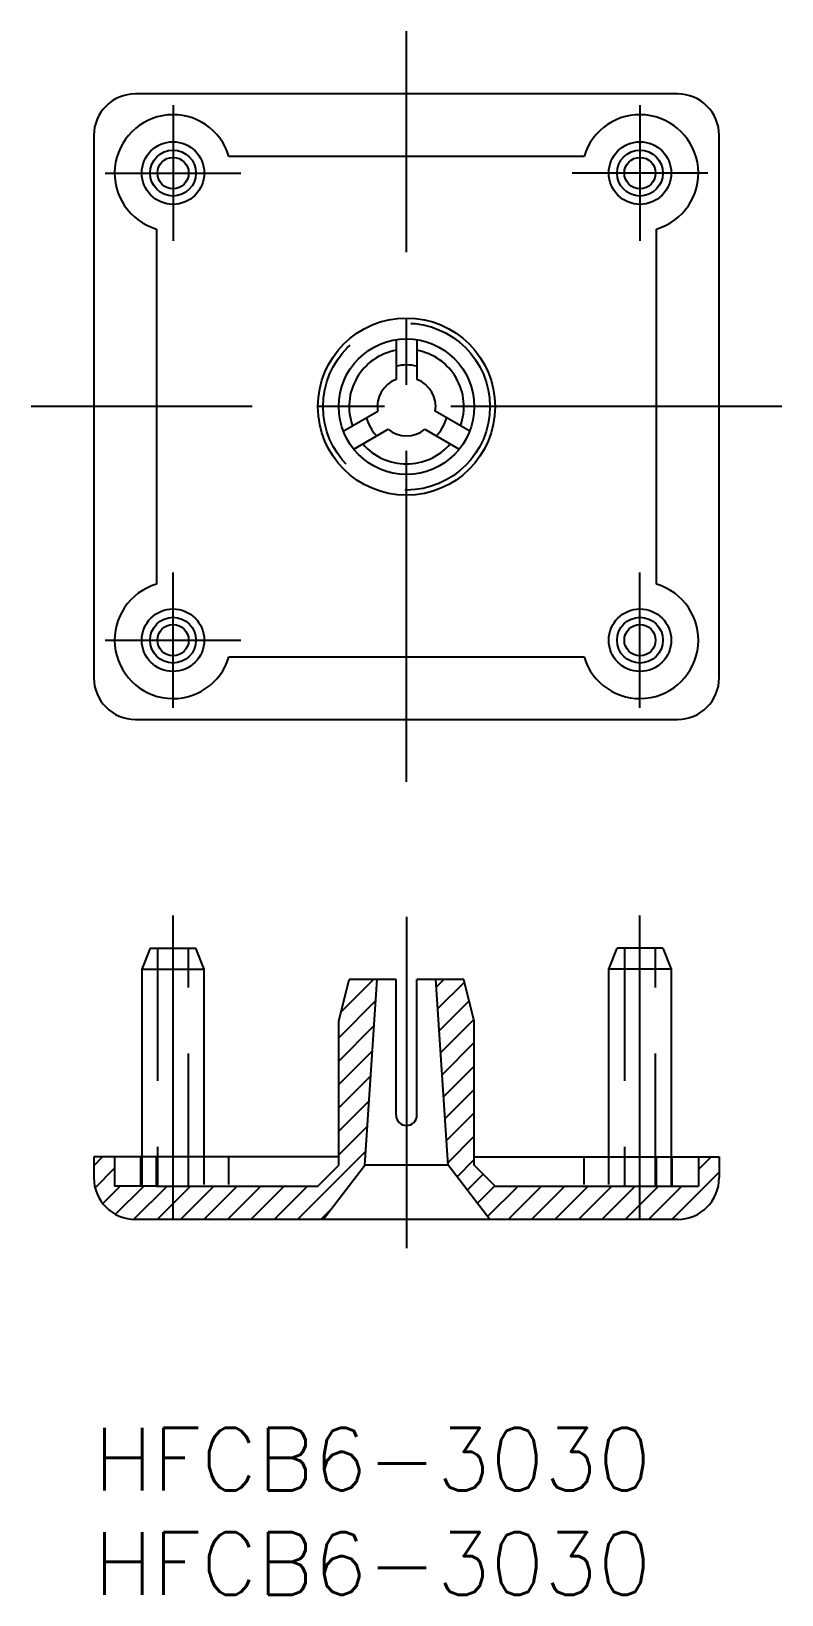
# Model space of a CAD drawing. Extents: x -3 to 33, y -8 to 67.
import ezdxf

# ---------------------------------------------------------------- set-up
doc = ezdxf.new("R2010")
doc.units = 0
doc.header["$LTSCALE"] = 0.5
doc.linetypes.add('CENTER', pattern=[50.8, 31.75, -6.35, 6.35, -6.35])
doc.linetypes.add('DASHED', pattern=[19.05, 12.7, -6.35])
doc.layers.get('0').update_dxf_attribs({"linetype": 'CONTINUOUS'})
for name, color, linetype in [('MSM_CENTER', 1, 'CENTER'), ('MSM_CONTINUOUS', 7, 'CONTINUOUS'), ('MSM_DASHED', 4, 'DASHED'), ('MSM_NARROW', 5, 'CONTINUOUS'), ('MSM_PART_NUMBER', 7, 'CONTINUOUS')]:
    doc.layers.add(name, color=color, linetype=linetype)
doc.styles.get("Standard").update_dxf_attribs({"font": 'txt.shx', "height": 3, "bigfont": 'bigfont.shx'})

# ---------------------------------------------------------------- blocks, each defined once
blk = doc.blocks.new('*U3')
at = {"layer": 'MSM_PART_NUMBER'}
blk.add_text('HFCB6-3030', height=3, dxfattribs=at).set_placement((0, -3))
blk = doc.blocks.new('*U4')
at = {"layer": 'MSM_PART_NUMBER'}
blk.add_text('HFCB6-3030', height=3, dxfattribs=at).set_placement((0, -8))
blk = doc.blocks.new('*X5')
at = {"color": 0}
for p, q in [((11.861, 19.946), (13.416, 21.5)), ((12.236, 21.443), (12.293, 21.5)), ((16.424, 21.141), (16.783, 21.5)), ((16.495, 20.089), (17.781, 21.375)), ((11.75, 18.712), (13.532, 20.494)), ((16.566, 19.038), (18.006, 20.477)), ((16.637, 17.986), (18.23, 19.579)), ((11.75, 17.589), (13.451, 19.29)), ((11.75, 16.467), (13.37, 18.087)), ((16.708, 16.934), (18.25, 18.477)), ((16.779, 15.883), (18.25, 17.354)), ((11.75, 15.344), (13.289, 16.883)), ((16.85, 14.831), (18.25, 16.232)), ((11.75, 14.222), (13.208, 15.679)), ((16.92, 13.78), (18.25, 15.109)), ((11.75, 13.099), (13.126, 14.476)), ((16.991, 12.728), (18.25, 13.987)), ((0, 12.575), (0.425, 13)), ((9.773, 10), (13.045, 13.272)), ((17.429, 12.043), (18.25, 12.864)), ((29, 12.389), (29.611, 13)), ((0.06, 11.512), (1, 12.452)), ((17.917, 11.408), (18.679, 12.171)), ((27.734, 10), (30, 12.266)), ((0.431, 10.76), (1.27, 11.6)), ((1.039, 10.246), (2.393, 11.6)), ((1.917, 10.002), (3.516, 11.6)), ((3.038, 10), (4.638, 11.6)), ((4.161, 10), (5.761, 11.6)), ((5.283, 10), (6.883, 11.6)), ((6.406, 10), (8.006, 11.6)), ((7.528, 10), (9.128, 11.6)), ((8.651, 10), (10.251, 11.6)), ((18.405, 10.774), (19.241, 11.609)), ((18.893, 10.139), (20.354, 11.6)), ((19.876, 10), (21.476, 11.6)), ((20.999, 10), (22.599, 11.6)), ((22.121, 10), (23.721, 11.6)), ((23.244, 10), (24.844, 11.6)), ((24.366, 10), (25.966, 11.6)), ((25.489, 10), (27.089, 11.6)), ((26.611, 10), (28.211, 11.6)), ((10.896, 10), (11.347, 10.451))]:
    blk.add_line(p, q, dxfattribs=at)

msp = doc.modelspace()

# ---------------------------------------------------------------- linework, layer by layer
at = {"layer": 'MSM_CENTER'}
for p, q in [((15, 30.974), (15, 66.974)), ((3.8, 63.424), (3.8, 56.924)), ((26.2, 63.424), (26.2, 56.924)), ((0.55, 60.174), (7.05, 60.174)), ((29.45, 60.174), (22.95, 60.174)), ((33, 48.974), (-3, 48.974)), ((3.8, 34.524), (3.8, 41.024)), ((26.2, 34.524), (26.2, 41.024)), ((0.55, 37.774), (7.05, 37.774)), ((3.8, 10.03), (3.8, 24.57)), ((15, 24.5), (15, 7)), ((26.2, 10.03), (26.2, 24.57))]:
    msp.add_line(p, q, dxfattribs=at)
at = {"layer": 'MSM_CONTINUOUS'}
for p, q in [((28, 63.974), (2, 63.974)), ((0, 61.974), (0, 35.974)), ((30, 35.974), (30, 61.974)), ((23.517, 60.974), (6.483, 60.974)), ((3, 57.491), (3, 40.457)), ((27, 40.457), (27, 57.491)), ((14.5, 52.185), (14.5, 50.282)), ((15.5, 52.185), (15.5, 50.282)), ((11.969, 47.801), (13.618, 48.753)), ((18.031, 47.801), (16.382, 48.753)), ((12.469, 46.935), (14.118, 47.887)), ((15.882, 47.887), (17.531, 46.935)), ((6.483, 36.974), (23.517, 36.974)), ((2, 33.974), (28, 33.974)), ((2.7, 23), (2.3, 22)), ((2.7, 23), (4.9, 23)), ((5.3, 22), (4.9, 23)), ((24.7, 22), (25.1, 23)), ((27.3, 23), (25.1, 23)), ((27.3, 23), (27.7, 22)), ((2.3, 22), (2.3, 13)), ((2.3, 22), (5.3, 22)), ((5.3, 11.68), (5.3, 22)), ((24.7, 11.68), (24.7, 22)), ((27.7, 22), (24.7, 22)), ((27.7, 22), (27.7, 13)), ((11.75, 19.5), (12.25, 21.5)), ((14.5, 21.5), (12.25, 21.5)), ((13, 12.6), (13.6, 21.5)), ((14.5, 15), (14.5, 21.5)), ((17.75, 21.5), (15.5, 21.5)), ((15.5, 15), (15.5, 21.5)), ((17, 12.6), (16.4, 21.5)), ((18.25, 19.5), (17.75, 21.5)), ((11.75, 12.6), (11.75, 19.5)), ((18.25, 12.6), (18.25, 19.5)), ((0, 13), (0, 12)), ((3, 13), (0, 13)), ((3, 11.6), (3, 13)), ((11.75, 13), (5.3, 13)), ((6.483, 11.68), (6.483, 13)), ((18.25, 13), (24.7, 13)), ((23.517, 11.68), (23.517, 13)), ((27, 11.6), (27, 13)), ((27, 13), (30, 13)), ((30, 13), (30, 12)), ((10.75, 11.6), (11.75, 12.6)), ((11, 10), (13, 12.6)), ((17, 12.6), (13, 12.6)), ((19, 10), (17, 12.6)), ((19.25, 11.6), (18.25, 12.6)), ((3, 11.6), (10.75, 11.6)), ((19.25, 11.6), (27, 11.6)), ((28, 10), (2, 10))]:
    msp.add_line(p, q, dxfattribs=at)
for centre, radius in [((3.8, 60.174), 1.5), ((26.2, 60.174), 1.5), ((3.8, 60.174), 1.1), ((3.8, 60.174), 0.75), ((26.2, 60.174), 1.1), ((26.2, 60.174), 0.75), ((15, 48.974), 4.25), ((15, 48.974), 3.25), ((3.8, 37.774), 1.5), ((26.2, 37.774), 1.5), ((3.8, 37.774), 1.1), ((3.8, 37.774), 0.75), ((26.2, 37.774), 1.1), ((26.2, 37.774), 0.75)]:
    msp.add_circle(centre, radius, dxfattribs=at)
for centre, radius, start, end in [((2, 61.974), 2, 90, 180), ((28, 61.974), 2, 0, 90), ((3.8, 60.174), 2.8, 16.60155, 253.39845), ((26.2, 60.174), 2.8, 286.60155, 163.39845), ((15, 48.974), 2.75, 100.47568, 199.52432), ((15, 48.974), 2.75, 340.47568, 79.52432), ((15, 48.974), 1.4, 110.92483, 189.07517), ((15, 48.974), 2, 75.52249, 104.47751), ((15, 48.974), 1.4, 350.92483, 69.07517), ((15, 48.974), 2, 195.52249, 224.47751), ((15, 48.974), 2, 315.52249, 344.47751), ((15, 48.974), 1.4, 230.92483, 309.07517), ((15, 48.974), 2.75, 220.47568, 319.52432), ((3.8, 37.774), 2.8, 106.60155, 343.39845), ((26.2, 37.774), 2.8, 196.60155, 73.39845), ((2, 35.974), 2, 180, 270), ((28, 35.974), 2, 270, 0), ((15, 15), 0.5, 180, 0), ((2, 12), 2, 180, 270), ((28, 12), 2, 270, 0)]:
    msp.add_arc(centre, radius, start, end, dxfattribs=at)
at = {"layer": 'MSM_DASHED'}
for p, q in [((3.05, 23), (3.05, 11.6)), ((4.55, 11.6), (4.55, 23)), ((25.45, 23), (25.45, 11.6)), ((26.95, 11.6), (26.95, 23)), ((1, 13), (1, 11.6)), ((2.25, 11.6), (2.25, 13)), ((2.3, 13), (2.3, 11.6)), ((5.3, 13), (3, 13)), ((24.7, 13), (27, 13)), ((27.7, 13), (27.7, 11.6)), ((27.75, 11.6), (27.75, 13)), ((29, 13), (29, 11.6)), ((3, 11.6), (1, 11.6)), ((27, 11.6), (29, 11.6))]:
    msp.add_line(p, q, dxfattribs=at)
msp.add_circle((15, 48.974), 4, dxfattribs=at)

# ---------------------------------------------------------------- block references
at = {"layer": 'MSM_CONTINUOUS'}
for name in ['*U3', '*U4']:
    msp.add_blockref(name, (0, 0), dxfattribs=at)
at = {"layer": 'MSM_NARROW', "linetype": 'CONTINUOUS'}
msp.add_blockref('*X5', (0, 0), dxfattribs=at)

doc.saveas('drawing.dxf')
